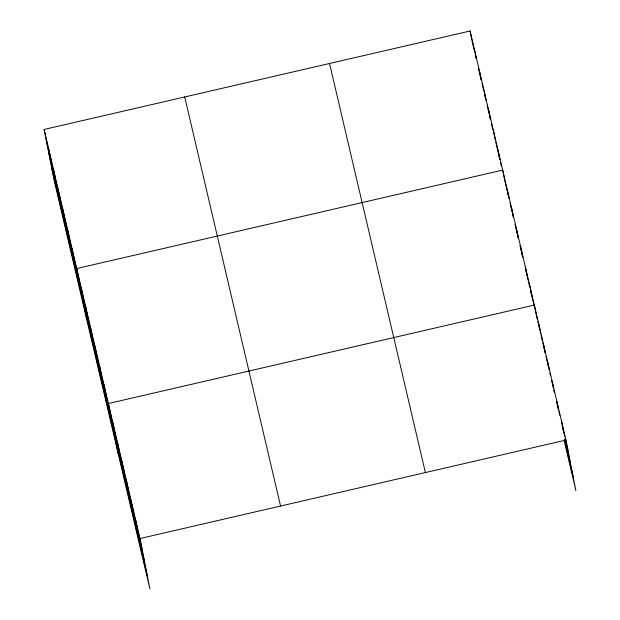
<?xml version="1.0" encoding="UTF-8"?>
<svg xmlns="http://www.w3.org/2000/svg" width="620" height="620" viewBox="0 0 620 620"><rect width="100%" height="100%" fill="white"/><g stroke="black" fill="none" stroke-linecap="round" stroke-linejoin="round"><path stroke-width="0.93" d="M44.136 129.456L140.004 538.524L149.908 589L54.041 179.932L44.136 129.456L470.092 31L565.959 440.068L575.864 490.544L564.239 440.96M140.004 538.524L565.959 440.068M472.711 43.834L474.199 50.15M475.253 54.669L476.098 58.28M478.431 68.216L481.182 79.957L479.407 70.742M482.027 83.568L483.507 89.892M484.569 94.41L485.414 98.022M487.111 105.245L489.01 113.375M489.436 115.181L490.49 119.699M491.342 123.31L492.822 129.626M495.783 142.275L498.325 153.109M498.751 154.915L499.805 159.433M500.65 163.044L501.503 166.656M504.889 181.125L507.044 190.309M507.47 192.146L508.33 195.819M510.051 203.166L511.988 211.428M512.422 213.264L513.283 216.938M515.003 224.285L518.235 238.057L516.243 227.935M519.955 245.404L522.753 257.346L520.769 247.225M525.551 269.281L527.054 275.714L525.287 266.507M527.271 276.629L528.132 280.302M528.566 282.139L529.426 285.812M530.495 290.4L533.084 301.421M533.51 303.257L534.37 306.931M536.525 316.115L537.385 319.788M537.819 321.625L539.322 328.058M541.043 335.404L542.337 340.915M542.764 342.752L544.275 349.176M544.701 351.013L545.135 352.85M545.995 356.523L548.576 367.544M549.87 373.054L550.514 375.805M551.591 380.401L553.528 388.663M553.954 390.499L554.389 392.336L554.024 390.499M556.535 401.52L558.473 409.789M558.907 411.618L559.767 415.292M562.131 425.397L564.719 436.418M565.146 438.255L567.943 450.19M564.96 439.634L570.555 463.504M564.425 439.58L573.252 477.229M329.53 63.488L425.39 472.556M184.706 96.968L280.565 506.036M46.128 139.577L141.988 548.646M48.74 152.892L144.6 561.96M51.429 166.617L147.297 575.686M561.441 420.786L563.425 430.908M556.923 401.496L558.543 409.781M552.397 382.215L553.668 388.655M547.879 362.933L549.328 370.295M543.36 343.643L545.166 352.85M538.842 324.361L540.648 333.56M536.308 315.2L534.324 305.079L108.368 403.535L118.273 454.011M529.806 285.789L531.789 295.911M511.725 208.653L513.352 216.938M507.207 189.371L509.012 198.571M504.672 180.203L502.688 170.082L76.733 268.538L86.637 319.013M498.031 150.218L499.836 159.417M493.373 130.347L495.364 140.469M488.723 110.476L490.529 119.675M484.065 90.605L486.049 100.727M474.75 50.871L476.191 58.233M470.092 31L471.897 40.199M472.084 41.122L472.432 42.896M135.486 519.242L137.47 529.364M130.967 499.953L132.951 510.074M126.441 480.671L128.433 490.792M121.923 461.389L123.915 471.51M117.405 442.099L119.389 452.22M112.886 422.817L114.871 432.938M103.85 384.245L105.834 394.367M99.332 364.963L101.316 375.085M94.806 345.681L96.798 355.803M90.288 326.391L92.279 336.513M85.769 307.109L87.753 317.231M81.251 287.82L83.235 297.941M72.075 248.667L74.059 258.788M67.417 228.803L69.409 238.925M62.767 208.932L64.751 219.054M58.11 189.061L60.094 199.183M53.452 169.19L55.436 179.312M48.794 149.327L50.778 159.449"/></g></svg>
